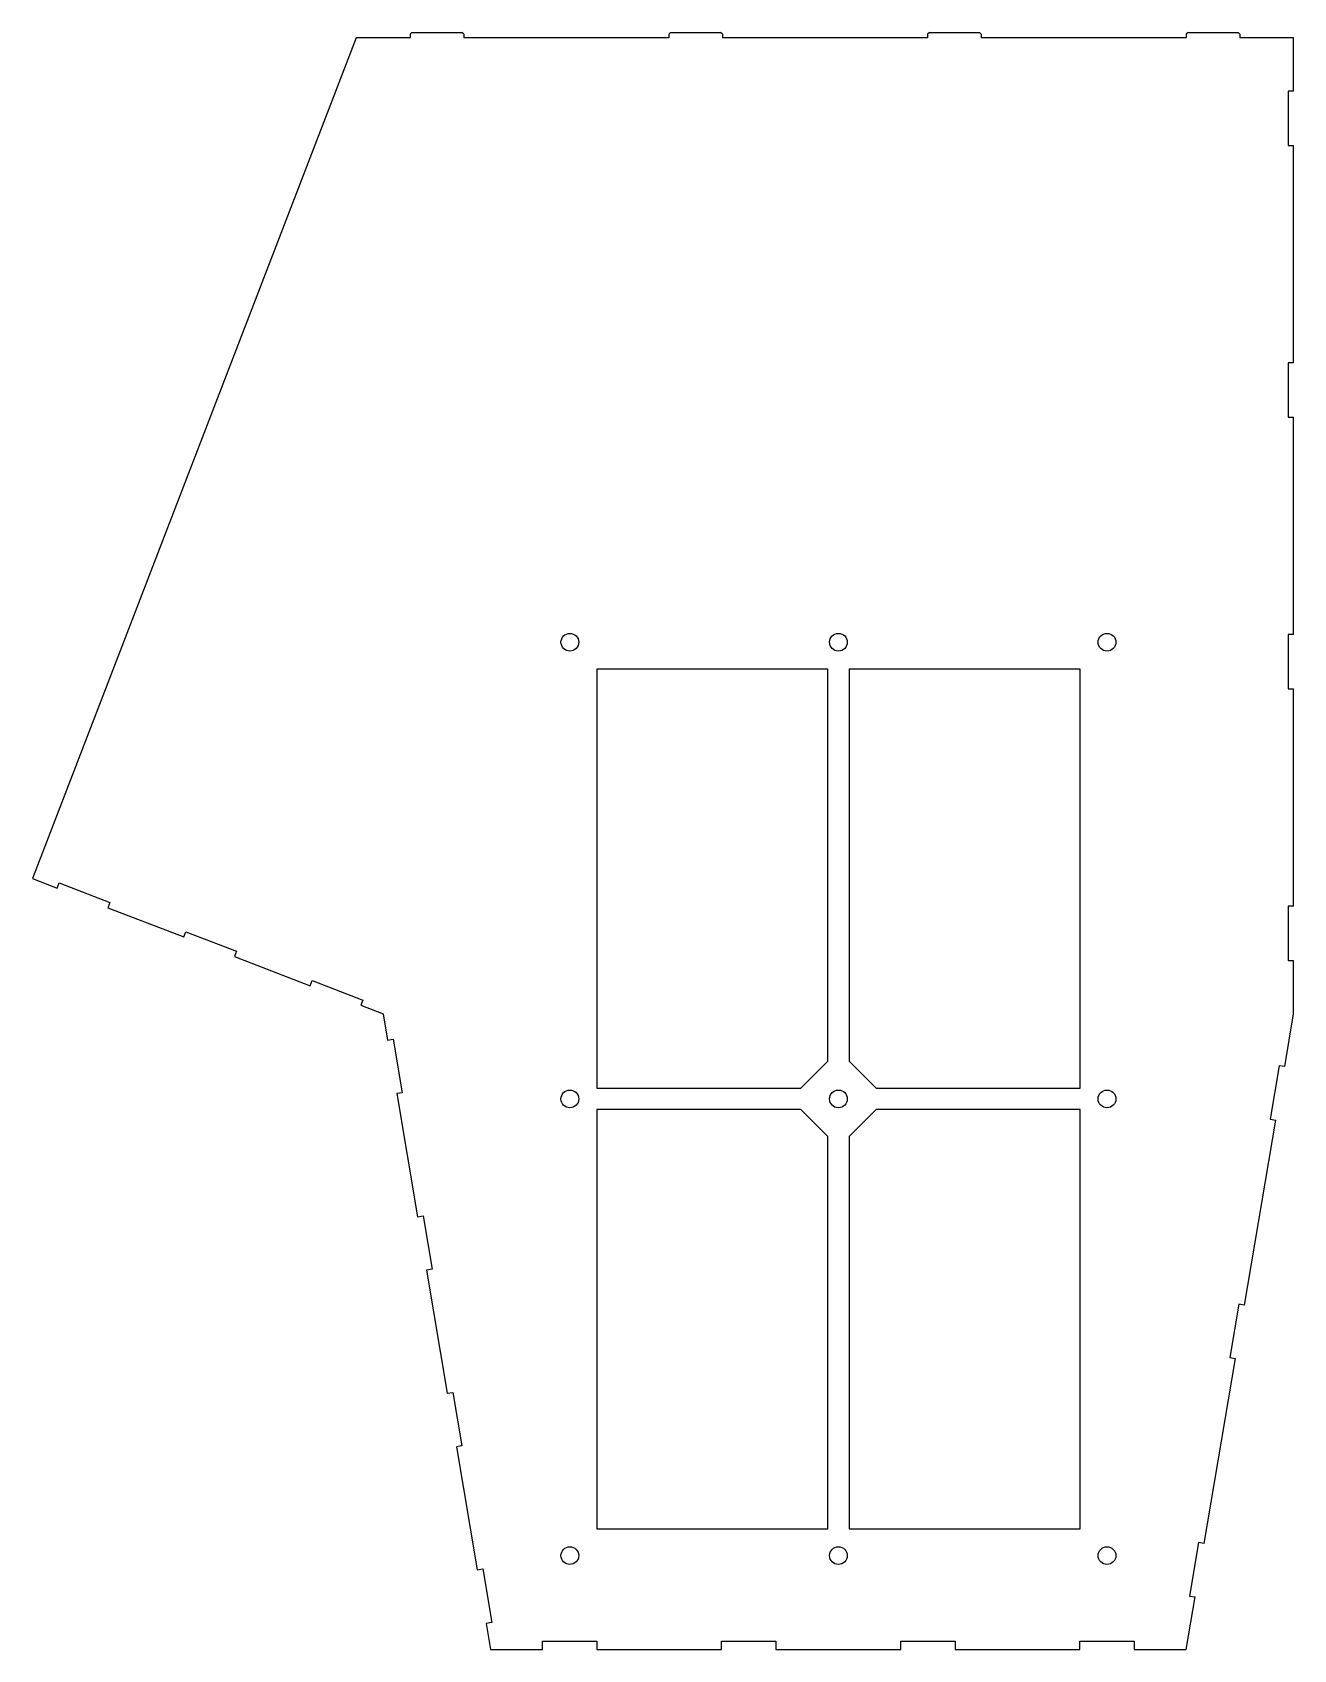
# Model space of a CAD drawing. Extents: x 87 to 556, y 49 to 651.
import ezdxf

# ---------------------------------------------------------------- set-up
doc = ezdxf.new("R2010")
doc.units = 0
doc.linetypes.add('SLD-CONTINUA', pattern=[0])
doc.layers.get('0').update_dxf_attribs({"linetype": 'CONTINUOUS'})

msp = doc.modelspace()

# ---------------------------------------------------------------- linework, layer by layer
at = {"color": 7, "linetype": 'SLD-CONTINUA'}
for p, q in [((228.14, 650.82), (227.44, 650.12)), ((228.14, 650.82), (246.74, 650.82)), ((247.44, 650.12), (246.74, 650.82)), ((324.47, 650.82), (323.77, 650.12)), ((324.47, 650.82), (343.07, 650.82)), ((343.77, 650.12), (343.07, 650.82)), ((420.81, 650.82), (420.11, 650.12)), ((420.81, 650.82), (439.41, 650.82)), ((440.11, 650.12), (439.41, 650.82)), ((517.14, 650.82), (516.44, 650.12)), ((517.14, 650.82), (535.74, 650.82)), ((536.44, 650.12), (535.74, 650.82)), ((207.44, 648.82), (86.81, 335.81)), ((227.44, 648.82), (207.44, 648.82)), ((227.44, 650.12), (227.44, 648.82)), ((247.44, 650.12), (247.44, 648.82)), ((323.77, 648.82), (247.44, 648.82)), ((323.77, 650.12), (323.77, 648.82)), ((343.77, 650.12), (343.77, 648.82)), ((420.11, 648.82), (343.77, 648.82)), ((420.11, 650.12), (420.11, 648.82)), ((440.11, 650.12), (440.11, 648.82)), ((516.44, 648.82), (440.11, 648.82)), ((516.44, 650.12), (516.44, 648.82)), ((536.44, 650.12), (536.44, 648.82)), ((556.44, 648.82), (536.44, 648.82)), ((556.44, 628.92), (556.44, 648.82)), ((556.44, 628.92), (554.34, 628.92)), ((554.34, 628.92), (554.34, 608.72)), ((554.34, 608.72), (556.44, 608.72)), ((556.44, 527.8), (556.44, 608.72)), ((556.44, 527.8), (554.34, 527.8)), ((554.34, 527.8), (554.34, 507.6)), ((554.34, 507.6), (556.44, 507.6)), ((556.44, 426.68), (556.44, 507.6)), ((556.44, 426.68), (554.34, 426.68)), ((554.34, 426.68), (554.34, 406.48)), ((296.94, 413.82), (296.94, 257.82)), ((382.94, 413.82), (296.94, 413.82)), ((382.94, 267.82), (382.94, 413.82)), ((390.94, 413.82), (390.94, 267.82)), ((476.94, 413.82), (390.94, 413.82)), ((476.94, 257.82), (476.94, 413.82)), ((554.34, 406.48), (556.44, 406.48)), ((556.44, 325.57), (556.44, 406.48)), ((86.81, 335.81), (96.05, 332.25)), ((96.05, 332.25), (96.8, 334.21)), ((96.8, 334.21), (115.65, 326.95)), ((115.65, 326.95), (114.89, 324.99)), ((556.44, 325.57), (554.34, 325.57)), ((554.34, 325.57), (554.34, 305.37)), ((114.89, 324.99), (143.17, 314.09)), ((143.17, 314.09), (143.92, 316.05)), ((143.92, 316.05), (162.77, 308.79)), ((162.77, 308.79), (162.02, 306.83)), ((162.02, 306.83), (190.29, 295.93)), ((554.34, 305.37), (556.44, 305.37)), ((556.44, 285.47), (556.44, 305.37)), ((190.29, 295.93), (191.04, 297.89)), ((191.04, 297.89), (209.89, 290.63)), ((209.89, 290.63), (209.14, 288.67)), ((209.14, 288.67), (217.44, 285.47)), ((217.44, 285.47), (219.09, 275.7)), ((553.12, 265.84), (556.44, 285.47)), ((219.09, 275.7), (221.16, 276.05)), ((221.16, 276.05), (224.53, 256.14)), ((382.94, 267.82), (372.94, 257.82)), ((400.94, 257.82), (390.94, 267.82)), ((551.05, 266.19), (547.69, 246.28)), ((553.12, 265.84), (551.05, 266.19)), ((224.53, 256.14), (222.46, 255.79)), ((222.46, 255.79), (230.2, 209.97)), ((296.94, 257.82), (372.94, 257.82)), ((400.94, 257.82), (476.94, 257.82)), ((372.94, 249.82), (296.94, 249.82)), ((296.94, 249.82), (296.94, 93.82)), ((372.94, 249.82), (382.94, 239.82)), ((390.94, 239.82), (400.94, 249.82)), ((476.94, 249.82), (400.94, 249.82)), ((476.94, 93.82), (476.94, 249.82)), ((538.12, 177.1), (549.76, 245.93)), ((547.69, 246.28), (549.76, 245.93)), ((382.94, 93.82), (382.94, 239.82)), ((390.94, 239.82), (390.94, 93.82)), ((230.2, 209.97), (232.27, 210.32)), ((232.27, 210.32), (235.64, 190.4)), ((235.64, 190.4), (233.57, 190.05)), ((233.57, 190.05), (241.31, 144.24)), ((536.05, 177.45), (532.69, 157.53)), ((538.12, 177.1), (536.05, 177.45)), ((523.12, 88.36), (534.76, 157.18)), ((532.69, 157.53), (534.76, 157.18)), ((241.31, 144.24), (243.38, 144.59)), ((243.38, 144.59), (246.75, 124.67)), ((246.75, 124.67), (244.68, 124.32)), ((244.68, 124.32), (252.42, 78.5)), ((296.94, 93.82), (382.94, 93.82)), ((390.94, 93.82), (476.94, 93.82)), ((521.05, 88.71), (517.69, 68.79)), ((523.12, 88.36), (521.05, 88.71)), ((252.42, 78.5), (254.5, 78.85)), ((254.5, 78.85), (257.86, 58.93)), ((516.44, 48.82), (519.76, 68.44)), ((517.69, 68.79), (519.76, 68.44)), ((257.86, 58.93), (255.79, 58.58)), ((255.79, 58.58), (257.44, 48.82)), ((257.44, 48.82), (276.75, 48.82)), ((276.75, 48.82), (276.75, 51.92)), ((276.75, 51.92), (296.95, 51.92)), ((296.95, 51.92), (296.95, 48.82)), ((296.95, 48.82), (343.45, 48.82)), ((343.45, 51.92), (363.65, 51.92)), ((343.45, 48.82), (343.45, 51.92)), ((363.65, 51.92), (363.65, 48.82)), ((363.65, 48.82), (410.15, 48.82)), ((410.15, 51.92), (430.35, 51.92)), ((410.15, 48.82), (410.15, 51.92)), ((430.35, 51.92), (430.35, 48.82)), ((430.35, 48.82), (476.85, 48.82)), ((476.85, 51.92), (497.05, 51.92)), ((476.85, 48.82), (476.85, 51.92)), ((497.05, 51.92), (497.05, 48.82)), ((497.05, 48.82), (516.44, 48.82))]:
    msp.add_line(p, q, dxfattribs=at)
for centre in [(286.94, 423.82), (386.94, 423.82), (486.94, 423.82), (286.94, 253.82), (386.94, 253.82), (486.94, 253.82), (286.94, 83.82), (386.94, 83.82), (486.94, 83.82)]:
    msp.add_circle(centre, 3.3, dxfattribs=at)

doc.saveas('drawing.dxf')
